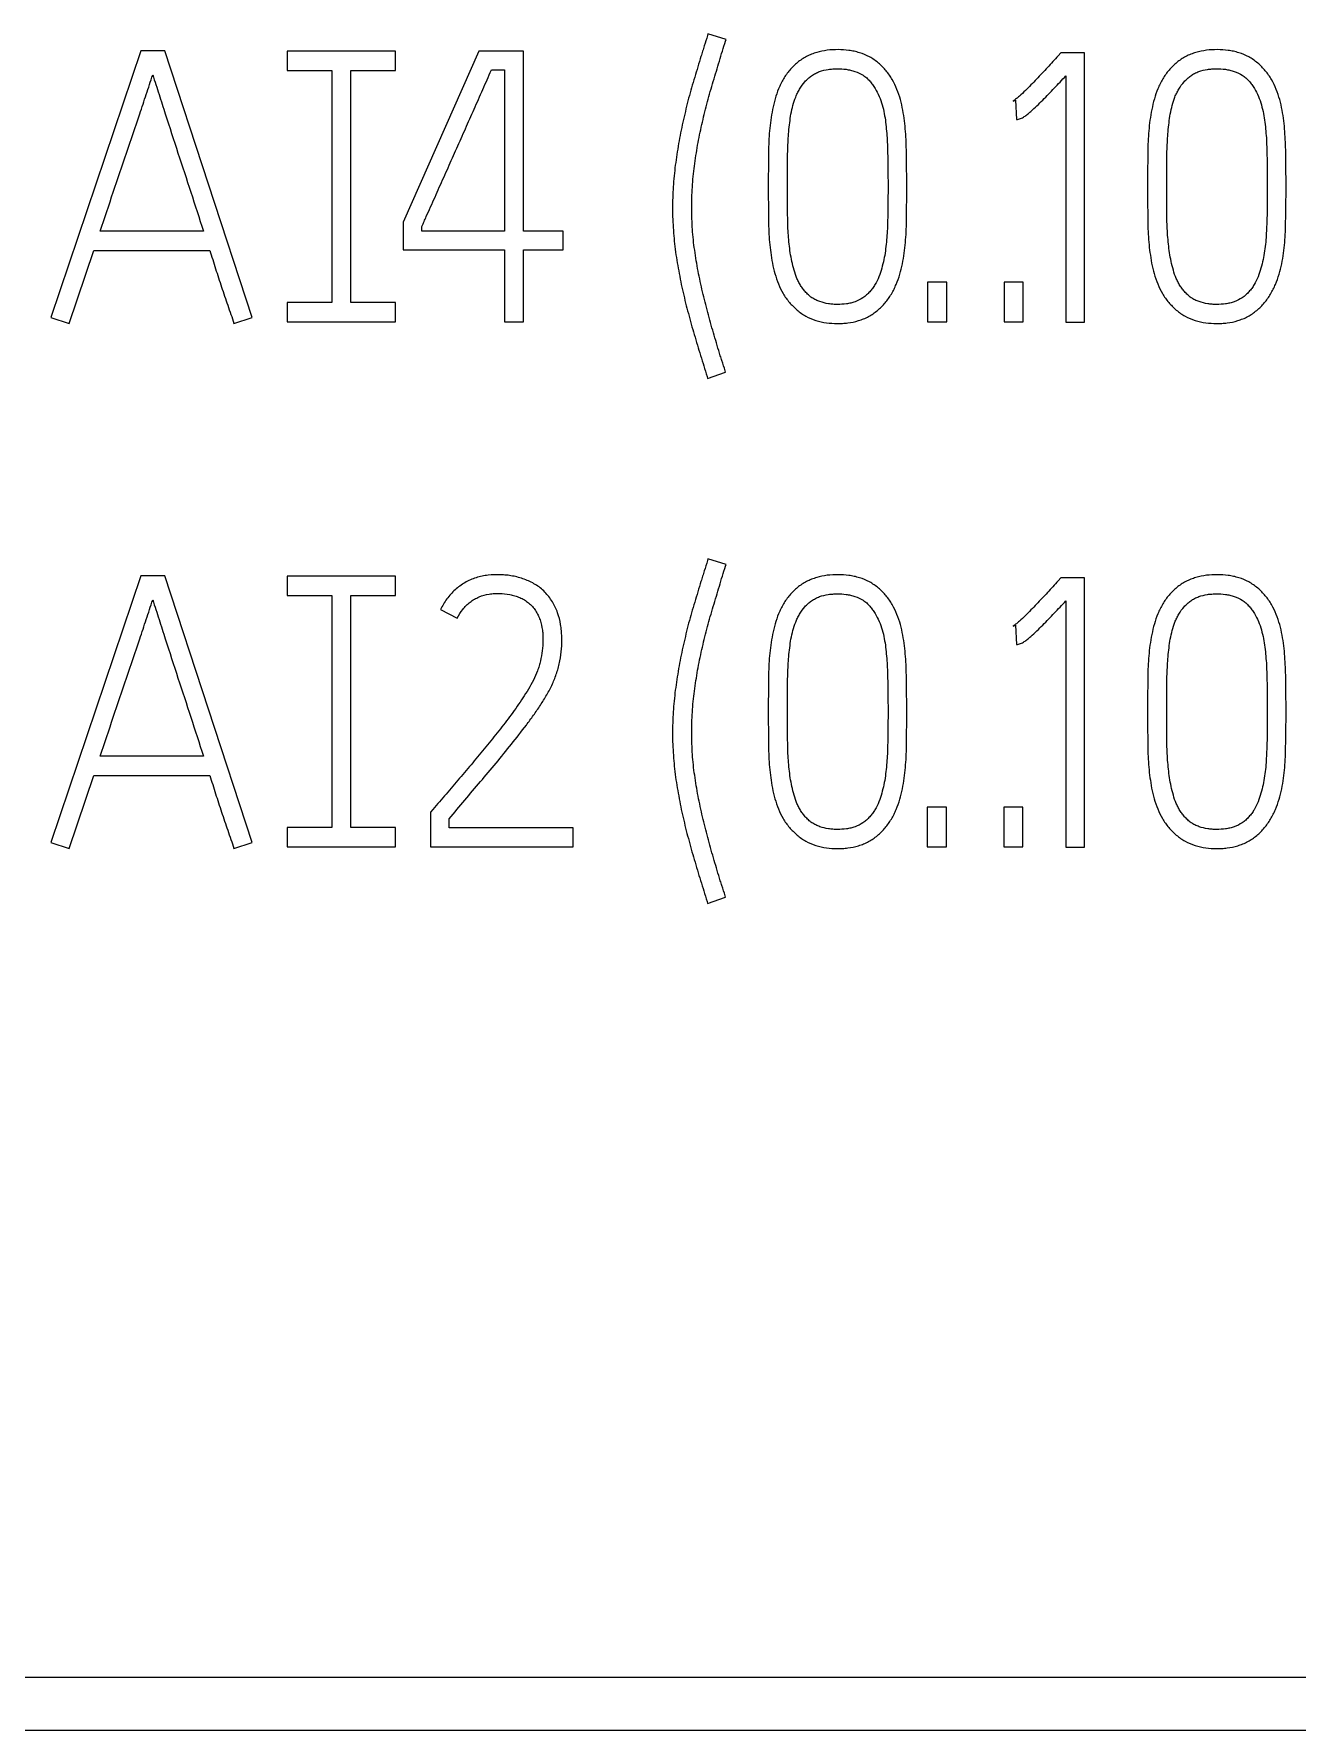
# Model space of a CAD drawing. Extents: x 0 to 420, y 0 to 297.
# Drawn here: x 103.61 to 111.54, y 212.89 to 223.55 of the extents above; entities that cross this region are included whole.
import ezdxf

# ---------------------------------------------------------------- set-up
doc = ezdxf.new("R2010")
doc.units = 0
doc.header["$LTSCALE"] = 23.1
doc.layers.add('10000_FRONT', color=7, linetype='CONTINUOUS')
doc.layers.add('10500_FRONT_LABELING', color=7, linetype='CONTINUOUS')

msp = doc.modelspace()

# ---------------------------------------------------------------- linework, layer by layer
at = {"layer": '10000_FRONT', "color": 7, "linetype": 'CONTINUOUS'}
for p, q in [((91.15, 213.221), (162.65, 213.221)), ((91.15, 212.888), (162.65, 212.888))]:
    msp.add_line(p, q, dxfattribs=at)
at = {"layer": '10500_FRONT_LABELING', "color": 7, "linetype": 'CONTINUOUS'}
for p, q in [((107.842, 223.549), (107.84, 223.539)), ((107.958, 223.513), (107.842, 223.549)), ((107.953, 223.504), (107.958, 223.513)), ((104.279, 223.443), (103.715, 221.766)), ((104.43, 223.443), (104.279, 223.443)), ((104.979, 221.766), (104.43, 223.443)), ((105.2, 223.44), (105.2, 223.32)), ((105.88, 223.44), (105.2, 223.44)), ((105.88, 223.32), (105.88, 223.44)), ((106.404, 223.44), (105.927, 222.365)), ((106.684, 223.44), (106.404, 223.44)), ((106.684, 222.309), (106.684, 223.44)), ((110.06, 223.431), (110.043, 223.412)), ((110.208, 223.431), (110.06, 223.431)), ((110.208, 221.738), (110.208, 223.431)), ((105.2, 223.32), (105.48, 223.32)), ((105.48, 223.32), (105.48, 221.86)), ((105.6, 221.86), (105.6, 223.32)), ((105.6, 223.32), (105.88, 223.32)), ((106.482, 223.323), (106.564, 223.323)), ((106.564, 223.323), (106.564, 222.309)), ((110.091, 223.285), (110.091, 221.738)), ((109.76, 223.127), (109.775, 223.132)), ((109.775, 223.132), (109.782, 223.011)), ((108.222, 222.601), (108.222, 222.575)), ((108.342, 222.575), (108.342, 222.601)), ((108.974, 222.601), (108.974, 222.575)), ((109.092, 222.575), (109.092, 222.601)), ((110.605, 222.601), (110.605, 222.575)), ((110.725, 222.575), (110.725, 222.601)), ((111.357, 222.601), (111.357, 222.575)), ((111.475, 222.575), (111.475, 222.601)), ((104.673, 222.309), (104.024, 222.309)), ((105.927, 222.365), (105.927, 222.191)), ((106.045, 222.309), (106.045, 222.339)), ((106.564, 222.309), (106.045, 222.309)), ((106.934, 222.309), (106.684, 222.309)), ((106.934, 222.191), (106.934, 222.309)), ((103.829, 221.729), (103.984, 222.188)), ((103.984, 222.188), (104.713, 222.188)), ((105.927, 222.191), (106.564, 222.191)), ((106.564, 222.191), (106.564, 221.74)), ((106.684, 221.74), (106.684, 222.191)), ((106.684, 222.191), (106.934, 222.191)), ((109.222, 221.988), (109.222, 221.74)), ((109.343, 221.988), (109.222, 221.988)), ((109.343, 221.74), (109.343, 221.988)), ((109.703, 221.988), (109.703, 221.74)), ((109.824, 221.988), (109.703, 221.988)), ((109.824, 221.74), (109.824, 221.988)), ((105.2, 221.86), (105.2, 221.74)), ((105.48, 221.86), (105.2, 221.86)), ((105.88, 221.86), (105.6, 221.86)), ((105.88, 221.74), (105.88, 221.86)), ((103.715, 221.766), (103.829, 221.729)), ((104.864, 221.729), (104.979, 221.766)), ((105.2, 221.74), (105.88, 221.74)), ((106.564, 221.74), (106.684, 221.74)), ((109.222, 221.74), (109.343, 221.74)), ((109.703, 221.74), (109.824, 221.74)), ((110.091, 221.738), (110.208, 221.738)), ((107.953, 221.422), (107.951, 221.432)), ((107.837, 221.396), (107.84, 221.384)), ((107.84, 221.384), (107.953, 221.422)), ((107.842, 220.249), (107.84, 220.239)), ((107.958, 220.213), (107.842, 220.249)), ((107.953, 220.204), (107.958, 220.213)), ((104.279, 220.143), (103.715, 218.466)), ((104.43, 220.143), (104.279, 220.143)), ((104.979, 218.466), (104.43, 220.143)), ((105.2, 220.14), (105.2, 220.02)), ((105.88, 220.14), (105.2, 220.14)), ((105.88, 220.02), (105.88, 220.14)), ((110.06, 220.131), (110.043, 220.112)), ((110.208, 220.131), (110.06, 220.131)), ((110.208, 218.438), (110.208, 220.131)), ((105.2, 220.02), (105.48, 220.02)), ((105.48, 220.02), (105.48, 218.56)), ((105.6, 218.56), (105.6, 220.02)), ((105.6, 220.02), (105.88, 220.02)), ((110.091, 219.985), (110.091, 218.438)), ((106.163, 219.931), (106.268, 219.876)), ((109.76, 219.827), (109.775, 219.832)), ((109.775, 219.832), (109.782, 219.711)), ((108.222, 219.301), (108.222, 219.275)), ((108.342, 219.275), (108.342, 219.301)), ((108.974, 219.301), (108.974, 219.275)), ((109.092, 219.275), (109.092, 219.301)), ((110.605, 219.301), (110.605, 219.275)), ((110.725, 219.275), (110.725, 219.301)), ((111.357, 219.301), (111.357, 219.275)), ((111.475, 219.275), (111.475, 219.301)), ((104.673, 219.009), (104.024, 219.009)), ((103.829, 218.429), (103.984, 218.888)), ((103.984, 218.888), (104.713, 218.888)), ((106.114, 218.674), (106.1, 218.657)), ((106.1, 218.657), (106.1, 218.44)), ((109.22, 218.688), (109.22, 218.44)), ((109.341, 218.688), (109.22, 218.688)), ((109.341, 218.44), (109.341, 218.688)), ((109.701, 218.688), (109.701, 218.44)), ((109.822, 218.688), (109.701, 218.688)), ((109.822, 218.44), (109.822, 218.688)), ((105.2, 218.56), (105.2, 218.44)), ((105.48, 218.56), (105.2, 218.56)), ((105.88, 218.56), (105.6, 218.56)), ((105.88, 218.44), (105.88, 218.56)), ((106.217, 218.558), (106.217, 218.615)), ((106.995, 218.558), (106.217, 218.558)), ((106.995, 218.44), (106.995, 218.558)), ((103.715, 218.466), (103.829, 218.429)), ((104.864, 218.429), (104.979, 218.466)), ((105.2, 218.44), (105.88, 218.44)), ((106.1, 218.44), (106.995, 218.44)), ((109.22, 218.44), (109.341, 218.44)), ((109.701, 218.44), (109.822, 218.44)), ((110.091, 218.438), (110.208, 218.438)), ((107.953, 218.122), (107.951, 218.132)), ((107.837, 218.096), (107.84, 218.084)), ((107.84, 218.084), (107.953, 218.122))]:
    msp.add_line(p, q, dxfattribs=at)
for points, knots in [([(107.84, 223.539), (107.834, 223.517), (107.827, 223.495), (107.816, 223.463), (107.813, 223.452), (107.806, 223.43), (107.802, 223.419), (107.792, 223.386), (107.786, 223.364), (107.773, 223.32), (107.766, 223.299), (107.746, 223.233), (107.733, 223.189), (107.71, 223.1), (107.699, 223.056), (107.679, 222.966), (107.67, 222.922), (107.653, 222.831), (107.646, 222.786), (107.634, 222.696), (107.629, 222.65), (107.622, 222.56), (107.621, 222.514), (107.62, 222.423), (107.621, 222.378), (107.626, 222.309), (107.627, 222.286), (107.632, 222.241), (107.634, 222.218), (107.643, 222.149), (107.651, 222.104), (107.667, 222.014), (107.676, 221.969), (107.697, 221.88), (107.708, 221.835), (107.731, 221.747), (107.744, 221.703), (107.77, 221.615), (107.783, 221.571), (107.81, 221.484), (107.824, 221.44), (107.837, 221.396)], [0, 0, 0, 0, 0.03125, 0.03125, 0.046875, 0.046875, 0.0625, 0.0625, 0.09375, 0.09375, 0.125, 0.125, 0.1875, 0.1875, 0.25, 0.25, 0.3125, 0.3125, 0.375, 0.375, 0.4375, 0.4375, 0.5, 0.5, 0.5625, 0.5625, 0.59375, 0.59375, 0.625, 0.625, 0.6875, 0.6875, 0.75, 0.75, 0.8125, 0.8125, 0.875, 0.875, 0.9375, 0.9375, 1, 1, 1, 1]), ([(107.951, 221.432), (107.945, 221.453), (107.938, 221.474), (107.927, 221.506), (107.924, 221.516), (107.917, 221.537), (107.914, 221.548), (107.904, 221.58), (107.898, 221.601), (107.885, 221.644), (107.879, 221.665), (107.86, 221.729), (107.849, 221.772), (107.826, 221.858), (107.815, 221.901), (107.795, 221.987), (107.786, 222.031), (107.77, 222.118), (107.763, 222.162), (107.751, 222.249), (107.747, 222.293), (107.742, 222.381), (107.74, 222.425), (107.741, 222.514), (107.743, 222.558), (107.749, 222.647), (107.754, 222.691), (107.766, 222.779), (107.773, 222.822), (107.789, 222.909), (107.798, 222.952), (107.818, 223.038), (107.829, 223.081), (107.851, 223.166), (107.864, 223.208), (107.889, 223.293), (107.902, 223.335), (107.927, 223.42), (107.94, 223.462), (107.953, 223.504)], [0, 0, 0, 0, 0.03125, 0.03125, 0.046875, 0.046875, 0.0625, 0.0625, 0.09375, 0.09375, 0.125, 0.125, 0.1875, 0.1875, 0.25, 0.25, 0.3125, 0.3125, 0.375, 0.375, 0.4375, 0.4375, 0.5, 0.5, 0.5625, 0.5625, 0.625, 0.625, 0.6875, 0.6875, 0.75, 0.75, 0.8125, 0.8125, 0.875, 0.875, 0.9375, 0.9375, 1, 1, 1, 1]), ([(109.092, 222.601), (109.092, 222.646), (109.091, 222.691), (109.09, 222.78), (109.09, 222.825), (109.086, 222.914), (109.083, 222.959), (109.075, 223.025), (109.071, 223.048), (109.063, 223.092), (109.058, 223.114), (109.046, 223.158), (109.039, 223.179), (109.022, 223.221), (109.013, 223.242), (108.995, 223.272), (108.989, 223.281), (108.976, 223.3), (108.969, 223.309), (108.948, 223.335), (108.932, 223.351), (108.906, 223.373), (108.896, 223.38), (108.877, 223.393), (108.868, 223.399), (108.838, 223.415), (108.817, 223.424), (108.784, 223.434), (108.773, 223.437), (108.751, 223.442), (108.74, 223.444), (108.706, 223.448), (108.683, 223.45), (108.638, 223.45), (108.615, 223.449), (108.57, 223.443), (108.548, 223.439), (108.515, 223.429), (108.504, 223.425), (108.483, 223.417), (108.473, 223.412), (108.442, 223.396), (108.423, 223.384), (108.397, 223.362), (108.388, 223.355), (108.372, 223.338), (108.364, 223.33), (108.342, 223.304), (108.329, 223.286), (108.311, 223.256), (108.306, 223.246), (108.296, 223.225), (108.291, 223.215), (108.278, 223.184), (108.271, 223.162), (108.259, 223.119), (108.253, 223.097), (108.244, 223.052), (108.24, 223.03), (108.231, 222.962), (108.227, 222.917), (108.224, 222.85), (108.224, 222.827), (108.223, 222.782), (108.223, 222.759), (108.222, 222.691), (108.222, 222.646), (108.222, 222.601)], [0, 0, 0, 0, 0.0625, 0.0625, 0.125, 0.125, 0.1875, 0.1875, 0.21875, 0.21875, 0.25, 0.25, 0.28125, 0.28125, 0.3125, 0.3125, 0.328125, 0.328125, 0.34375, 0.34375, 0.375, 0.375, 0.390625, 0.390625, 0.40625, 0.40625, 0.4375, 0.4375, 0.453125, 0.453125, 0.46875, 0.46875, 0.5, 0.5, 0.53125, 0.53125, 0.5625, 0.5625, 0.578125, 0.578125, 0.59375, 0.59375, 0.625, 0.625, 0.640625, 0.640625, 0.65625, 0.65625, 0.6875, 0.6875, 0.703125, 0.703125, 0.71875, 0.71875, 0.75, 0.75, 0.78125, 0.78125, 0.8125, 0.8125, 0.875, 0.875, 0.90625, 0.90625, 0.9375, 0.9375, 1, 1, 1, 1]), ([(110.043, 223.412), (110.032, 223.399), (110.021, 223.387), (109.998, 223.362), (109.987, 223.35), (109.953, 223.313), (109.93, 223.289), (109.884, 223.24), (109.861, 223.216), (109.825, 223.181), (109.812, 223.169), (109.793, 223.153), (109.787, 223.147), (109.774, 223.137), (109.768, 223.131), (109.76, 223.127)], [0, 0, 0, 0, 0.125, 0.125, 0.25, 0.25, 0.5, 0.5, 0.75, 0.75, 0.875, 0.875, 0.9375, 0.9375, 1, 1, 1, 1]), ([(111.475, 222.601), (111.475, 222.646), (111.474, 222.691), (111.473, 222.78), (111.473, 222.825), (111.469, 222.914), (111.466, 222.959), (111.458, 223.025), (111.454, 223.048), (111.446, 223.092), (111.441, 223.114), (111.429, 223.158), (111.422, 223.179), (111.405, 223.221), (111.395, 223.242), (111.378, 223.272), (111.372, 223.281), (111.359, 223.3), (111.352, 223.309), (111.33, 223.335), (111.315, 223.351), (111.288, 223.373), (111.279, 223.38), (111.26, 223.393), (111.251, 223.399), (111.221, 223.415), (111.2, 223.424), (111.167, 223.434), (111.156, 223.437), (111.134, 223.442), (111.122, 223.444), (111.089, 223.448), (111.066, 223.45), (111.02, 223.45), (110.997, 223.449), (110.952, 223.443), (110.93, 223.439), (110.898, 223.429), (110.887, 223.425), (110.866, 223.417), (110.855, 223.412), (110.825, 223.396), (110.806, 223.384), (110.78, 223.362), (110.771, 223.355), (110.755, 223.338), (110.747, 223.33), (110.725, 223.304), (110.712, 223.286), (110.694, 223.256), (110.689, 223.246), (110.679, 223.225), (110.674, 223.215), (110.661, 223.184), (110.654, 223.162), (110.641, 223.119), (110.636, 223.097), (110.627, 223.052), (110.623, 223.03), (110.614, 222.962), (110.61, 222.917), (110.607, 222.85), (110.607, 222.827), (110.606, 222.782), (110.606, 222.759), (110.605, 222.691), (110.605, 222.646), (110.605, 222.601)], [0, 0, 0, 0, 0.0625, 0.0625, 0.125, 0.125, 0.1875, 0.1875, 0.21875, 0.21875, 0.25, 0.25, 0.28125, 0.28125, 0.3125, 0.3125, 0.328125, 0.328125, 0.34375, 0.34375, 0.375, 0.375, 0.390625, 0.390625, 0.40625, 0.40625, 0.4375, 0.4375, 0.453125, 0.453125, 0.46875, 0.46875, 0.5, 0.5, 0.53125, 0.53125, 0.5625, 0.5625, 0.578125, 0.578125, 0.59375, 0.59375, 0.625, 0.625, 0.640625, 0.640625, 0.65625, 0.65625, 0.6875, 0.6875, 0.703125, 0.703125, 0.71875, 0.71875, 0.75, 0.75, 0.78125, 0.78125, 0.8125, 0.8125, 0.875, 0.875, 0.90625, 0.90625, 0.9375, 0.9375, 1, 1, 1, 1]), ([(104.024, 222.309), (104.052, 222.391), (104.079, 222.473), (104.134, 222.636), (104.162, 222.718), (104.217, 222.882), (104.245, 222.964), (104.287, 223.087), (104.3, 223.128), (104.327, 223.21), (104.341, 223.251), (104.354, 223.292)], [0, 0, 0, 0, 0.25, 0.25, 0.5, 0.5, 0.75, 0.75, 0.875, 0.875, 1, 1, 1, 1]), ([(104.354, 223.292), (104.368, 223.251), (104.381, 223.21), (104.407, 223.128), (104.42, 223.087), (104.46, 222.964), (104.486, 222.882), (104.54, 222.718), (104.567, 222.636), (104.62, 222.473), (104.647, 222.391), (104.673, 222.309)], [0, 0, 0, 0, 0.125, 0.125, 0.25, 0.25, 0.5, 0.5, 0.75, 0.75, 1, 1, 1, 1]), ([(106.045, 222.339), (106.05, 222.349), (106.055, 222.36), (106.064, 222.38), (106.068, 222.39), (106.082, 222.421), (106.091, 222.441), (106.119, 222.503), (106.137, 222.544), (106.173, 222.626), (106.192, 222.667), (106.228, 222.749), (106.246, 222.789), (106.283, 222.871), (106.301, 222.912), (106.337, 222.994), (106.355, 223.035), (106.392, 223.117), (106.41, 223.158), (106.437, 223.22), (106.446, 223.24), (106.464, 223.281), (106.473, 223.302), (106.482, 223.323)], [0, 0, 0, 0, 0.03125, 0.03125, 0.0625, 0.0625, 0.125, 0.125, 0.25, 0.25, 0.375, 0.375, 0.5, 0.5, 0.625, 0.625, 0.75, 0.75, 0.875, 0.875, 0.9375, 0.9375, 1, 1, 1, 1]), ([(108.342, 222.601), (108.342, 222.638), (108.342, 222.675), (108.343, 222.75), (108.343, 222.787), (108.345, 222.842), (108.346, 222.861), (108.348, 222.898), (108.349, 222.916), (108.352, 222.953), (108.354, 222.972), (108.359, 223.009), (108.361, 223.027), (108.368, 223.064), (108.372, 223.082), (108.382, 223.117), (108.387, 223.135), (108.398, 223.161), (108.401, 223.169), (108.409, 223.186), (108.414, 223.194), (108.428, 223.219), (108.439, 223.234), (108.458, 223.255), (108.465, 223.262), (108.479, 223.274), (108.493, 223.286), (108.509, 223.296), (108.526, 223.305), (108.535, 223.309), (108.561, 223.318), (108.58, 223.323), (108.608, 223.327), (108.617, 223.328), (108.636, 223.329), (108.645, 223.33), (108.674, 223.33), (108.692, 223.329), (108.72, 223.325), (108.729, 223.323), (108.748, 223.319), (108.757, 223.316), (108.784, 223.307), (108.801, 223.299), (108.825, 223.284), (108.833, 223.278), (108.847, 223.266), (108.854, 223.259), (108.866, 223.245), (108.872, 223.238), (108.883, 223.222), (108.888, 223.214), (108.903, 223.19), (108.911, 223.174), (108.926, 223.139), (108.932, 223.121), (108.943, 223.085), (108.947, 223.067), (108.954, 223.03), (108.957, 223.012), (108.961, 222.975), (108.963, 222.956), (108.966, 222.919), (108.968, 222.9), (108.97, 222.863), (108.971, 222.844), (108.972, 222.788), (108.973, 222.751), (108.974, 222.676), (108.974, 222.638), (108.974, 222.601)], [0, 0, 0, 0, 0.0625, 0.0625, 0.125, 0.125, 0.15625, 0.15625, 0.1875, 0.1875, 0.21875, 0.21875, 0.25, 0.25, 0.28125, 0.28125, 0.3125, 0.3125, 0.328125, 0.328125, 0.34375, 0.34375, 0.375, 0.375, 0.390625, 0.390625, 0.40625, 0.421875, 0.421875, 0.4375, 0.4375, 0.46875, 0.46875, 0.484375, 0.484375, 0.5, 0.5, 0.53125, 0.53125, 0.546875, 0.546875, 0.5625, 0.5625, 0.59375, 0.59375, 0.609375, 0.609375, 0.625, 0.625, 0.640625, 0.640625, 0.65625, 0.65625, 0.6875, 0.6875, 0.71875, 0.71875, 0.75, 0.75, 0.78125, 0.78125, 0.8125, 0.8125, 0.84375, 0.84375, 0.875, 0.875, 0.9375, 0.9375, 1, 1, 1, 1]), ([(109.782, 223.011), (109.786, 223.011), (109.79, 223.012), (109.799, 223.014), (109.803, 223.015), (109.812, 223.018), (109.815, 223.02), (109.823, 223.024), (109.827, 223.027), (109.837, 223.034), (109.844, 223.039), (109.858, 223.05), (109.864, 223.056), (109.884, 223.073), (109.897, 223.085), (109.922, 223.109), (109.934, 223.121), (109.971, 223.158), (109.995, 223.183), (110.043, 223.234), (110.067, 223.259), (110.091, 223.285)], [0, 0, 0, 0, 0.03125, 0.03125, 0.0625, 0.0625, 0.09375, 0.09375, 0.125, 0.125, 0.1875, 0.1875, 0.25, 0.25, 0.375, 0.375, 0.5, 0.5, 0.75, 0.75, 1, 1, 1, 1]), ([(110.725, 222.601), (110.725, 222.638), (110.725, 222.675), (110.726, 222.75), (110.726, 222.787), (110.728, 222.842), (110.729, 222.861), (110.731, 222.898), (110.732, 222.916), (110.735, 222.953), (110.737, 222.972), (110.742, 223.009), (110.744, 223.027), (110.751, 223.064), (110.755, 223.082), (110.765, 223.117), (110.77, 223.135), (110.78, 223.161), (110.784, 223.169), (110.792, 223.186), (110.797, 223.194), (110.811, 223.219), (110.822, 223.234), (110.841, 223.255), (110.848, 223.262), (110.862, 223.274), (110.876, 223.286), (110.892, 223.296), (110.909, 223.305), (110.918, 223.309), (110.944, 223.318), (110.963, 223.323), (110.991, 223.327), (111, 223.328), (111.019, 223.329), (111.028, 223.33), (111.056, 223.33), (111.075, 223.329), (111.103, 223.325), (111.112, 223.323), (111.131, 223.319), (111.14, 223.316), (111.167, 223.307), (111.184, 223.299), (111.208, 223.284), (111.215, 223.278), (111.23, 223.266), (111.236, 223.259), (111.249, 223.245), (111.255, 223.238), (111.266, 223.222), (111.271, 223.214), (111.286, 223.19), (111.294, 223.174), (111.309, 223.139), (111.315, 223.121), (111.325, 223.085), (111.33, 223.067), (111.337, 223.03), (111.34, 223.012), (111.344, 222.975), (111.346, 222.956), (111.349, 222.919), (111.351, 222.9), (111.353, 222.863), (111.353, 222.844), (111.355, 222.788), (111.356, 222.751), (111.356, 222.676), (111.357, 222.638), (111.357, 222.601)], [0, 0, 0, 0, 0.0625, 0.0625, 0.125, 0.125, 0.15625, 0.15625, 0.1875, 0.1875, 0.21875, 0.21875, 0.25, 0.25, 0.28125, 0.28125, 0.3125, 0.3125, 0.328125, 0.328125, 0.34375, 0.34375, 0.375, 0.375, 0.390625, 0.390625, 0.40625, 0.421875, 0.421875, 0.4375, 0.4375, 0.46875, 0.46875, 0.484375, 0.484375, 0.5, 0.5, 0.53125, 0.53125, 0.546875, 0.546875, 0.5625, 0.5625, 0.59375, 0.59375, 0.609375, 0.609375, 0.625, 0.625, 0.640625, 0.640625, 0.65625, 0.65625, 0.6875, 0.6875, 0.71875, 0.71875, 0.75, 0.75, 0.78125, 0.78125, 0.8125, 0.8125, 0.84375, 0.84375, 0.875, 0.875, 0.9375, 0.9375, 1, 1, 1, 1]), ([(108.222, 222.575), (108.222, 222.53), (108.222, 222.486), (108.223, 222.419), (108.223, 222.396), (108.224, 222.352), (108.224, 222.33), (108.227, 222.263), (108.231, 222.218), (108.24, 222.152), (108.243, 222.13), (108.252, 222.086), (108.257, 222.064), (108.27, 222.02), (108.277, 221.999), (108.294, 221.957), (108.303, 221.936), (108.321, 221.907), (108.327, 221.897), (108.34, 221.879), (108.347, 221.87), (108.362, 221.853), (108.37, 221.845), (108.386, 221.829), (108.394, 221.821), (108.411, 221.806), (108.42, 221.799), (108.439, 221.786), (108.448, 221.78), (108.478, 221.763), (108.499, 221.755), (108.543, 221.741), (108.565, 221.736), (108.609, 221.73), (108.632, 221.729), (108.666, 221.729), (108.678, 221.729), (108.7, 221.73), (108.711, 221.731), (108.745, 221.735), (108.767, 221.74), (108.8, 221.75), (108.81, 221.754), (108.832, 221.762), (108.842, 221.767), (108.872, 221.783), (108.89, 221.796), (108.916, 221.818), (108.925, 221.826), (108.941, 221.842), (108.949, 221.85), (108.97, 221.876), (108.983, 221.894), (109.001, 221.924), (109.007, 221.934), (109.017, 221.954), (109.021, 221.964), (109.034, 221.995), (109.042, 222.017), (109.055, 222.06), (109.06, 222.082), (109.069, 222.126), (109.073, 222.148), (109.082, 222.215), (109.086, 222.26), (109.089, 222.328), (109.09, 222.35), (109.09, 222.395), (109.091, 222.418), (109.091, 222.485), (109.092, 222.53), (109.092, 222.575)], [0, 0, 0, 0, 0.0625, 0.0625, 0.09375, 0.09375, 0.125, 0.125, 0.1875, 0.1875, 0.21875, 0.21875, 0.25, 0.25, 0.28125, 0.28125, 0.3125, 0.3125, 0.328125, 0.328125, 0.34375, 0.34375, 0.359375, 0.359375, 0.375, 0.375, 0.390625, 0.390625, 0.40625, 0.40625, 0.4375, 0.4375, 0.46875, 0.46875, 0.5, 0.5, 0.515625, 0.515625, 0.53125, 0.53125, 0.5625, 0.5625, 0.578125, 0.578125, 0.59375, 0.59375, 0.625, 0.625, 0.640625, 0.640625, 0.65625, 0.65625, 0.6875, 0.6875, 0.703125, 0.703125, 0.71875, 0.71875, 0.75, 0.75, 0.78125, 0.78125, 0.8125, 0.8125, 0.875, 0.875, 0.90625, 0.90625, 0.9375, 0.9375, 1, 1, 1, 1]), ([(108.974, 222.575), (108.974, 222.538), (108.974, 222.501), (108.973, 222.426), (108.972, 222.389), (108.97, 222.333), (108.97, 222.315), (108.967, 222.278), (108.966, 222.259), (108.96, 222.203), (108.956, 222.166), (108.944, 222.112), (108.94, 222.094), (108.929, 222.058), (108.924, 222.04), (108.91, 222.006), (108.902, 221.989), (108.887, 221.965), (108.882, 221.957), (108.871, 221.942), (108.865, 221.935), (108.853, 221.921), (108.846, 221.914), (108.832, 221.902), (108.824, 221.896), (108.801, 221.88), (108.785, 221.872), (108.758, 221.862), (108.749, 221.86), (108.731, 221.855), (108.703, 221.85), (108.675, 221.849), (108.647, 221.849), (108.637, 221.849), (108.619, 221.85), (108.609, 221.851), (108.582, 221.856), (108.564, 221.86), (108.537, 221.869), (108.528, 221.873), (108.512, 221.881), (108.504, 221.886), (108.488, 221.896), (108.481, 221.902), (108.467, 221.915), (108.46, 221.922), (108.448, 221.936), (108.442, 221.943), (108.431, 221.958), (108.426, 221.966), (108.417, 221.982), (108.412, 221.99), (108.404, 222.007), (108.4, 222.016), (108.39, 222.042), (108.385, 222.06), (108.375, 222.096), (108.371, 222.114), (108.36, 222.169), (108.355, 222.205), (108.35, 222.261), (108.348, 222.279), (108.346, 222.316), (108.345, 222.335), (108.344, 222.39), (108.343, 222.427), (108.342, 222.501), (108.342, 222.538), (108.342, 222.575)], [0, 0, 0, 0, 0.0625, 0.0625, 0.125, 0.125, 0.15625, 0.15625, 0.1875, 0.1875, 0.25, 0.25, 0.28125, 0.28125, 0.3125, 0.3125, 0.34375, 0.34375, 0.359375, 0.359375, 0.375, 0.375, 0.390625, 0.390625, 0.40625, 0.40625, 0.4375, 0.4375, 0.453125, 0.453125, 0.46875, 0.5, 0.5, 0.515625, 0.515625, 0.53125, 0.53125, 0.5625, 0.5625, 0.578125, 0.578125, 0.59375, 0.59375, 0.609375, 0.609375, 0.625, 0.625, 0.640625, 0.640625, 0.65625, 0.65625, 0.671875, 0.671875, 0.6875, 0.6875, 0.71875, 0.71875, 0.75, 0.75, 0.8125, 0.8125, 0.84375, 0.84375, 0.875, 0.875, 0.9375, 0.9375, 1, 1, 1, 1]), ([(110.605, 222.575), (110.605, 222.53), (110.605, 222.486), (110.606, 222.419), (110.606, 222.396), (110.607, 222.352), (110.607, 222.33), (110.61, 222.263), (110.614, 222.218), (110.623, 222.152), (110.626, 222.13), (110.635, 222.086), (110.64, 222.064), (110.653, 222.02), (110.66, 221.999), (110.677, 221.957), (110.686, 221.936), (110.704, 221.907), (110.71, 221.897), (110.723, 221.879), (110.73, 221.87), (110.745, 221.853), (110.752, 221.845), (110.768, 221.829), (110.777, 221.821), (110.794, 221.806), (110.803, 221.799), (110.822, 221.786), (110.831, 221.78), (110.861, 221.763), (110.882, 221.755), (110.925, 221.741), (110.948, 221.736), (110.992, 221.73), (111.015, 221.729), (111.049, 221.729), (111.06, 221.729), (111.083, 221.73), (111.094, 221.731), (111.128, 221.735), (111.15, 221.74), (111.182, 221.75), (111.193, 221.754), (111.214, 221.762), (111.225, 221.767), (111.255, 221.783), (111.273, 221.796), (111.299, 221.818), (111.308, 221.826), (111.324, 221.842), (111.331, 221.85), (111.353, 221.876), (111.366, 221.894), (111.384, 221.924), (111.389, 221.934), (111.4, 221.954), (111.404, 221.964), (111.417, 221.995), (111.425, 222.017), (111.438, 222.06), (111.443, 222.082), (111.452, 222.126), (111.456, 222.148), (111.465, 222.215), (111.469, 222.26), (111.472, 222.328), (111.472, 222.35), (111.473, 222.395), (111.474, 222.418), (111.474, 222.485), (111.475, 222.53), (111.475, 222.575)], [0, 0, 0, 0, 0.0625, 0.0625, 0.09375, 0.09375, 0.125, 0.125, 0.1875, 0.1875, 0.21875, 0.21875, 0.25, 0.25, 0.28125, 0.28125, 0.3125, 0.3125, 0.328125, 0.328125, 0.34375, 0.34375, 0.359375, 0.359375, 0.375, 0.375, 0.390625, 0.390625, 0.40625, 0.40625, 0.4375, 0.4375, 0.46875, 0.46875, 0.5, 0.5, 0.515625, 0.515625, 0.53125, 0.53125, 0.5625, 0.5625, 0.578125, 0.578125, 0.59375, 0.59375, 0.625, 0.625, 0.640625, 0.640625, 0.65625, 0.65625, 0.6875, 0.6875, 0.703125, 0.703125, 0.71875, 0.71875, 0.75, 0.75, 0.78125, 0.78125, 0.8125, 0.8125, 0.875, 0.875, 0.90625, 0.90625, 0.9375, 0.9375, 1, 1, 1, 1]), ([(111.357, 222.575), (111.357, 222.538), (111.356, 222.501), (111.356, 222.426), (111.355, 222.389), (111.353, 222.333), (111.352, 222.315), (111.35, 222.278), (111.349, 222.259), (111.343, 222.203), (111.338, 222.166), (111.327, 222.112), (111.323, 222.094), (111.312, 222.058), (111.306, 222.04), (111.292, 222.006), (111.284, 221.989), (111.27, 221.965), (111.265, 221.957), (111.254, 221.942), (111.248, 221.935), (111.235, 221.921), (111.229, 221.914), (111.215, 221.902), (111.207, 221.896), (111.184, 221.88), (111.167, 221.872), (111.141, 221.862), (111.132, 221.86), (111.113, 221.855), (111.086, 221.85), (111.058, 221.849), (111.03, 221.849), (111.02, 221.849), (111.002, 221.85), (110.992, 221.851), (110.965, 221.856), (110.947, 221.86), (110.92, 221.869), (110.911, 221.873), (110.894, 221.881), (110.886, 221.886), (110.871, 221.896), (110.864, 221.902), (110.85, 221.915), (110.843, 221.922), (110.831, 221.936), (110.825, 221.943), (110.814, 221.958), (110.809, 221.966), (110.799, 221.982), (110.795, 221.99), (110.787, 222.007), (110.783, 222.016), (110.773, 222.042), (110.768, 222.06), (110.758, 222.096), (110.754, 222.114), (110.743, 222.169), (110.738, 222.205), (110.733, 222.261), (110.731, 222.279), (110.729, 222.316), (110.728, 222.335), (110.726, 222.39), (110.726, 222.427), (110.725, 222.501), (110.725, 222.538), (110.725, 222.575)], [0, 0, 0, 0, 0.0625, 0.0625, 0.125, 0.125, 0.15625, 0.15625, 0.1875, 0.1875, 0.25, 0.25, 0.28125, 0.28125, 0.3125, 0.3125, 0.34375, 0.34375, 0.359375, 0.359375, 0.375, 0.375, 0.390625, 0.390625, 0.40625, 0.40625, 0.4375, 0.4375, 0.453125, 0.453125, 0.46875, 0.5, 0.5, 0.515625, 0.515625, 0.53125, 0.53125, 0.5625, 0.5625, 0.578125, 0.578125, 0.59375, 0.59375, 0.609375, 0.609375, 0.625, 0.625, 0.640625, 0.640625, 0.65625, 0.65625, 0.671875, 0.671875, 0.6875, 0.6875, 0.71875, 0.71875, 0.75, 0.75, 0.8125, 0.8125, 0.84375, 0.84375, 0.875, 0.875, 0.9375, 0.9375, 1, 1, 1, 1]), ([(104.713, 222.188), (104.725, 222.15), (104.737, 222.111), (104.761, 222.035), (104.774, 221.996), (104.799, 221.92), (104.812, 221.882), (104.832, 221.824), (104.839, 221.805), (104.852, 221.767), (104.858, 221.748), (104.864, 221.729)], [0, 0, 0, 0, 0.25, 0.25, 0.5, 0.5, 0.75, 0.75, 0.875, 0.875, 1, 1, 1, 1]), ([(106.217, 218.615), (106.25, 218.654), (106.282, 218.693), (106.348, 218.771), (106.38, 218.81), (106.446, 218.888), (106.479, 218.927), (106.544, 219.005), (106.576, 219.045), (106.64, 219.124), (106.671, 219.164), (106.717, 219.225), (106.732, 219.246), (106.761, 219.287), (106.776, 219.308), (106.804, 219.351), (106.817, 219.373), (106.843, 219.417), (106.855, 219.44), (106.876, 219.486), (106.885, 219.509), (106.897, 219.546), (106.901, 219.558), (106.907, 219.583), (106.91, 219.595), (106.917, 219.633), (106.921, 219.658), (106.925, 219.709), (106.926, 219.734), (106.924, 219.772), (106.923, 219.785), (106.921, 219.811), (106.919, 219.824), (106.913, 219.862), (106.907, 219.886), (106.894, 219.923), (106.889, 219.935), (106.878, 219.958), (106.872, 219.969), (106.858, 219.991), (106.851, 220.002), (106.835, 220.022), (106.827, 220.031), (106.809, 220.05), (106.799, 220.059), (106.78, 220.075), (106.769, 220.082), (106.747, 220.095), (106.736, 220.101), (106.713, 220.112), (106.701, 220.117), (106.665, 220.13), (106.64, 220.137), (106.602, 220.144), (106.59, 220.146), (106.564, 220.148), (106.551, 220.149), (106.513, 220.15), (106.487, 220.149), (106.449, 220.145), (106.436, 220.143), (106.411, 220.138), (106.398, 220.135), (106.361, 220.123), (106.338, 220.113), (106.305, 220.093), (106.294, 220.086), (106.273, 220.071), (106.253, 220.055), (106.235, 220.037), (106.218, 220.018), (106.21, 220.008), (106.187, 219.976), (106.174, 219.954), (106.163, 219.931)], [0, 0, 0, 0, 0.0625, 0.0625, 0.125, 0.125, 0.1875, 0.1875, 0.25, 0.25, 0.3125, 0.3125, 0.34375, 0.34375, 0.375, 0.375, 0.40625, 0.40625, 0.4375, 0.4375, 0.46875, 0.46875, 0.484375, 0.484375, 0.5, 0.5, 0.53125, 0.53125, 0.5625, 0.5625, 0.578125, 0.578125, 0.59375, 0.59375, 0.625, 0.625, 0.640625, 0.640625, 0.65625, 0.65625, 0.671875, 0.671875, 0.6875, 0.6875, 0.703125, 0.703125, 0.71875, 0.71875, 0.734375, 0.734375, 0.75, 0.75, 0.78125, 0.78125, 0.796875, 0.796875, 0.8125, 0.8125, 0.84375, 0.84375, 0.859375, 0.859375, 0.875, 0.875, 0.90625, 0.90625, 0.921875, 0.921875, 0.9375, 0.953125, 0.953125, 0.96875, 0.96875, 1, 1, 1, 1]), ([(107.84, 220.239), (107.834, 220.217), (107.827, 220.195), (107.816, 220.163), (107.813, 220.152), (107.806, 220.13), (107.802, 220.119), (107.792, 220.086), (107.786, 220.064), (107.773, 220.02), (107.766, 219.999), (107.746, 219.933), (107.733, 219.889), (107.71, 219.8), (107.699, 219.756), (107.679, 219.666), (107.67, 219.622), (107.653, 219.531), (107.646, 219.486), (107.634, 219.396), (107.629, 219.35), (107.622, 219.26), (107.621, 219.214), (107.62, 219.123), (107.621, 219.078), (107.626, 219.009), (107.627, 218.986), (107.632, 218.941), (107.634, 218.918), (107.643, 218.849), (107.651, 218.804), (107.667, 218.714), (107.676, 218.669), (107.697, 218.58), (107.708, 218.535), (107.731, 218.447), (107.744, 218.403), (107.77, 218.315), (107.783, 218.271), (107.81, 218.184), (107.824, 218.14), (107.837, 218.096)], [0, 0, 0, 0, 0.03125, 0.03125, 0.046875, 0.046875, 0.0625, 0.0625, 0.09375, 0.09375, 0.125, 0.125, 0.1875, 0.1875, 0.25, 0.25, 0.3125, 0.3125, 0.375, 0.375, 0.4375, 0.4375, 0.5, 0.5, 0.5625, 0.5625, 0.59375, 0.59375, 0.625, 0.625, 0.6875, 0.6875, 0.75, 0.75, 0.8125, 0.8125, 0.875, 0.875, 0.9375, 0.9375, 1, 1, 1, 1]), ([(107.951, 218.132), (107.945, 218.153), (107.938, 218.174), (107.927, 218.206), (107.924, 218.216), (107.917, 218.237), (107.914, 218.248), (107.904, 218.28), (107.898, 218.301), (107.885, 218.344), (107.879, 218.365), (107.86, 218.429), (107.849, 218.472), (107.826, 218.558), (107.815, 218.601), (107.795, 218.687), (107.786, 218.731), (107.77, 218.818), (107.763, 218.862), (107.751, 218.949), (107.747, 218.993), (107.742, 219.081), (107.74, 219.125), (107.741, 219.214), (107.743, 219.258), (107.749, 219.347), (107.754, 219.391), (107.766, 219.479), (107.773, 219.522), (107.789, 219.609), (107.798, 219.652), (107.818, 219.738), (107.829, 219.781), (107.851, 219.866), (107.864, 219.908), (107.889, 219.993), (107.902, 220.035), (107.927, 220.12), (107.94, 220.162), (107.953, 220.204)], [0, 0, 0, 0, 0.03125, 0.03125, 0.046875, 0.046875, 0.0625, 0.0625, 0.09375, 0.09375, 0.125, 0.125, 0.1875, 0.1875, 0.25, 0.25, 0.3125, 0.3125, 0.375, 0.375, 0.4375, 0.4375, 0.5, 0.5, 0.5625, 0.5625, 0.625, 0.625, 0.6875, 0.6875, 0.75, 0.75, 0.8125, 0.8125, 0.875, 0.875, 0.9375, 0.9375, 1, 1, 1, 1]), ([(109.092, 219.301), (109.092, 219.346), (109.091, 219.391), (109.09, 219.48), (109.09, 219.525), (109.086, 219.614), (109.083, 219.659), (109.075, 219.725), (109.071, 219.748), (109.063, 219.792), (109.058, 219.814), (109.046, 219.858), (109.039, 219.879), (109.022, 219.921), (109.013, 219.942), (108.995, 219.972), (108.989, 219.981), (108.976, 220), (108.969, 220.009), (108.948, 220.035), (108.932, 220.051), (108.906, 220.073), (108.896, 220.08), (108.877, 220.093), (108.868, 220.099), (108.838, 220.115), (108.817, 220.124), (108.784, 220.134), (108.773, 220.137), (108.751, 220.142), (108.74, 220.144), (108.706, 220.148), (108.683, 220.15), (108.638, 220.15), (108.615, 220.149), (108.57, 220.143), (108.548, 220.139), (108.515, 220.129), (108.504, 220.125), (108.483, 220.117), (108.473, 220.112), (108.442, 220.096), (108.423, 220.084), (108.397, 220.062), (108.388, 220.055), (108.372, 220.038), (108.364, 220.03), (108.342, 220.004), (108.329, 219.986), (108.311, 219.956), (108.306, 219.946), (108.296, 219.925), (108.291, 219.915), (108.278, 219.884), (108.271, 219.862), (108.259, 219.819), (108.253, 219.797), (108.244, 219.752), (108.24, 219.73), (108.231, 219.662), (108.227, 219.617), (108.224, 219.55), (108.224, 219.527), (108.223, 219.482), (108.223, 219.459), (108.222, 219.391), (108.222, 219.346), (108.222, 219.301)], [0, 0, 0, 0, 0.0625, 0.0625, 0.125, 0.125, 0.1875, 0.1875, 0.21875, 0.21875, 0.25, 0.25, 0.28125, 0.28125, 0.3125, 0.3125, 0.328125, 0.328125, 0.34375, 0.34375, 0.375, 0.375, 0.390625, 0.390625, 0.40625, 0.40625, 0.4375, 0.4375, 0.453125, 0.453125, 0.46875, 0.46875, 0.5, 0.5, 0.53125, 0.53125, 0.5625, 0.5625, 0.578125, 0.578125, 0.59375, 0.59375, 0.625, 0.625, 0.640625, 0.640625, 0.65625, 0.65625, 0.6875, 0.6875, 0.703125, 0.703125, 0.71875, 0.71875, 0.75, 0.75, 0.78125, 0.78125, 0.8125, 0.8125, 0.875, 0.875, 0.90625, 0.90625, 0.9375, 0.9375, 1, 1, 1, 1]), ([(111.475, 219.301), (111.475, 219.346), (111.474, 219.391), (111.473, 219.48), (111.473, 219.525), (111.469, 219.614), (111.466, 219.659), (111.458, 219.725), (111.454, 219.748), (111.446, 219.792), (111.441, 219.814), (111.429, 219.858), (111.422, 219.879), (111.405, 219.921), (111.395, 219.942), (111.378, 219.972), (111.372, 219.981), (111.359, 220), (111.352, 220.009), (111.33, 220.035), (111.315, 220.051), (111.288, 220.073), (111.279, 220.08), (111.26, 220.093), (111.251, 220.099), (111.221, 220.115), (111.2, 220.124), (111.167, 220.134), (111.156, 220.137), (111.134, 220.142), (111.122, 220.144), (111.089, 220.148), (111.066, 220.15), (111.02, 220.15), (110.997, 220.149), (110.952, 220.143), (110.93, 220.139), (110.898, 220.129), (110.887, 220.125), (110.866, 220.117), (110.855, 220.112), (110.825, 220.096), (110.806, 220.084), (110.78, 220.062), (110.771, 220.055), (110.755, 220.038), (110.747, 220.03), (110.725, 220.004), (110.712, 219.986), (110.694, 219.956), (110.689, 219.946), (110.679, 219.925), (110.674, 219.915), (110.661, 219.884), (110.654, 219.862), (110.641, 219.819), (110.636, 219.797), (110.627, 219.752), (110.623, 219.73), (110.614, 219.662), (110.61, 219.617), (110.607, 219.55), (110.607, 219.527), (110.606, 219.482), (110.606, 219.459), (110.605, 219.391), (110.605, 219.346), (110.605, 219.301)], [0, 0, 0, 0, 0.0625, 0.0625, 0.125, 0.125, 0.1875, 0.1875, 0.21875, 0.21875, 0.25, 0.25, 0.28125, 0.28125, 0.3125, 0.3125, 0.328125, 0.328125, 0.34375, 0.34375, 0.375, 0.375, 0.390625, 0.390625, 0.40625, 0.40625, 0.4375, 0.4375, 0.453125, 0.453125, 0.46875, 0.46875, 0.5, 0.5, 0.53125, 0.53125, 0.5625, 0.5625, 0.578125, 0.578125, 0.59375, 0.59375, 0.625, 0.625, 0.640625, 0.640625, 0.65625, 0.65625, 0.6875, 0.6875, 0.703125, 0.703125, 0.71875, 0.71875, 0.75, 0.75, 0.78125, 0.78125, 0.8125, 0.8125, 0.875, 0.875, 0.90625, 0.90625, 0.9375, 0.9375, 1, 1, 1, 1]), ([(110.043, 220.112), (110.032, 220.099), (110.021, 220.087), (109.998, 220.062), (109.987, 220.05), (109.953, 220.013), (109.93, 219.989), (109.884, 219.94), (109.861, 219.916), (109.825, 219.881), (109.812, 219.869), (109.793, 219.853), (109.787, 219.847), (109.774, 219.837), (109.768, 219.831), (109.76, 219.827)], [0, 0, 0, 0, 0.125, 0.125, 0.25, 0.25, 0.5, 0.5, 0.75, 0.75, 0.875, 0.875, 0.9375, 0.9375, 1, 1, 1, 1]), ([(104.024, 219.009), (104.052, 219.091), (104.079, 219.173), (104.134, 219.336), (104.162, 219.418), (104.217, 219.582), (104.245, 219.664), (104.287, 219.787), (104.3, 219.828), (104.327, 219.91), (104.341, 219.951), (104.354, 219.992)], [0, 0, 0, 0, 0.25, 0.25, 0.5, 0.5, 0.75, 0.75, 0.875, 0.875, 1, 1, 1, 1]), ([(104.354, 219.992), (104.368, 219.951), (104.381, 219.91), (104.407, 219.828), (104.42, 219.787), (104.46, 219.664), (104.486, 219.582), (104.54, 219.418), (104.567, 219.336), (104.62, 219.173), (104.647, 219.091), (104.673, 219.009)], [0, 0, 0, 0, 0.125, 0.125, 0.25, 0.25, 0.5, 0.5, 0.75, 0.75, 1, 1, 1, 1]), ([(106.268, 219.876), (106.277, 219.896), (106.289, 219.915), (106.309, 219.94), (106.316, 219.948), (106.332, 219.964), (106.348, 219.978), (106.366, 219.99), (106.385, 220.001), (106.395, 220.006), (106.425, 220.019), (106.446, 220.025), (106.479, 220.03), (106.49, 220.031), (106.511, 220.032), (106.522, 220.032), (106.555, 220.031), (106.576, 220.029), (106.608, 220.023), (106.619, 220.021), (106.64, 220.014), (106.65, 220.011), (106.67, 220.002), (106.68, 219.997), (106.699, 219.986), (106.708, 219.979), (106.724, 219.966), (106.732, 219.958), (106.747, 219.942), (106.753, 219.933), (106.765, 219.915), (106.771, 219.905), (106.78, 219.886), (106.784, 219.876), (106.795, 219.844), (106.799, 219.823), (106.804, 219.791), (106.805, 219.78), (106.806, 219.759), (106.806, 219.748), (106.806, 219.715), (106.805, 219.693), (106.799, 219.651), (106.795, 219.629), (106.788, 219.598), (106.785, 219.587), (106.779, 219.567), (106.776, 219.556), (106.764, 219.526), (106.756, 219.506), (106.736, 219.468), (106.726, 219.449), (106.703, 219.412), (106.692, 219.394), (106.656, 219.34), (106.632, 219.305), (106.581, 219.235), (106.555, 219.201), (106.502, 219.134), (106.475, 219.101), (106.42, 219.034), (106.392, 219.001), (106.337, 218.935), (106.31, 218.903), (106.254, 218.837), (106.226, 218.804), (106.184, 218.755), (106.17, 218.739), (106.142, 218.707), (106.128, 218.69), (106.114, 218.674)], [0, 0, 0, 0, 0.03125, 0.03125, 0.046875, 0.046875, 0.0625, 0.078125, 0.078125, 0.09375, 0.09375, 0.125, 0.125, 0.140625, 0.140625, 0.15625, 0.15625, 0.1875, 0.1875, 0.203125, 0.203125, 0.21875, 0.21875, 0.234375, 0.234375, 0.25, 0.25, 0.265625, 0.265625, 0.28125, 0.28125, 0.296875, 0.296875, 0.3125, 0.3125, 0.34375, 0.34375, 0.359375, 0.359375, 0.375, 0.375, 0.40625, 0.40625, 0.4375, 0.4375, 0.453125, 0.453125, 0.46875, 0.46875, 0.5, 0.5, 0.53125, 0.53125, 0.5625, 0.5625, 0.625, 0.625, 0.6875, 0.6875, 0.75, 0.75, 0.8125, 0.8125, 0.875, 0.875, 0.9375, 0.9375, 0.96875, 0.96875, 1, 1, 1, 1]), ([(108.342, 219.301), (108.342, 219.338), (108.342, 219.375), (108.343, 219.45), (108.343, 219.487), (108.345, 219.542), (108.346, 219.561), (108.348, 219.598), (108.349, 219.616), (108.352, 219.653), (108.354, 219.672), (108.359, 219.709), (108.361, 219.727), (108.368, 219.764), (108.372, 219.782), (108.382, 219.817), (108.387, 219.835), (108.398, 219.861), (108.401, 219.869), (108.409, 219.886), (108.414, 219.894), (108.428, 219.919), (108.439, 219.934), (108.458, 219.955), (108.465, 219.962), (108.479, 219.974), (108.493, 219.986), (108.509, 219.996), (108.526, 220.005), (108.535, 220.009), (108.561, 220.018), (108.58, 220.023), (108.608, 220.027), (108.617, 220.028), (108.636, 220.029), (108.645, 220.03), (108.674, 220.03), (108.692, 220.029), (108.72, 220.025), (108.729, 220.023), (108.748, 220.019), (108.757, 220.016), (108.784, 220.007), (108.801, 219.999), (108.825, 219.984), (108.833, 219.978), (108.847, 219.966), (108.854, 219.959), (108.866, 219.945), (108.872, 219.938), (108.883, 219.922), (108.888, 219.914), (108.903, 219.89), (108.911, 219.874), (108.926, 219.839), (108.932, 219.821), (108.943, 219.785), (108.947, 219.767), (108.954, 219.73), (108.957, 219.712), (108.961, 219.675), (108.963, 219.656), (108.966, 219.619), (108.968, 219.6), (108.97, 219.563), (108.971, 219.544), (108.972, 219.488), (108.973, 219.451), (108.974, 219.376), (108.974, 219.338), (108.974, 219.301)], [0, 0, 0, 0, 0.0625, 0.0625, 0.125, 0.125, 0.15625, 0.15625, 0.1875, 0.1875, 0.21875, 0.21875, 0.25, 0.25, 0.28125, 0.28125, 0.3125, 0.3125, 0.328125, 0.328125, 0.34375, 0.34375, 0.375, 0.375, 0.390625, 0.390625, 0.40625, 0.421875, 0.421875, 0.4375, 0.4375, 0.46875, 0.46875, 0.484375, 0.484375, 0.5, 0.5, 0.53125, 0.53125, 0.546875, 0.546875, 0.5625, 0.5625, 0.59375, 0.59375, 0.609375, 0.609375, 0.625, 0.625, 0.640625, 0.640625, 0.65625, 0.65625, 0.6875, 0.6875, 0.71875, 0.71875, 0.75, 0.75, 0.78125, 0.78125, 0.8125, 0.8125, 0.84375, 0.84375, 0.875, 0.875, 0.9375, 0.9375, 1, 1, 1, 1]), ([(109.782, 219.711), (109.786, 219.711), (109.79, 219.712), (109.799, 219.714), (109.803, 219.715), (109.812, 219.718), (109.815, 219.72), (109.823, 219.724), (109.827, 219.727), (109.837, 219.734), (109.844, 219.739), (109.858, 219.75), (109.864, 219.756), (109.884, 219.773), (109.897, 219.785), (109.922, 219.809), (109.934, 219.821), (109.971, 219.858), (109.995, 219.883), (110.043, 219.934), (110.067, 219.959), (110.091, 219.985)], [0, 0, 0, 0, 0.03125, 0.03125, 0.0625, 0.0625, 0.09375, 0.09375, 0.125, 0.125, 0.1875, 0.1875, 0.25, 0.25, 0.375, 0.375, 0.5, 0.5, 0.75, 0.75, 1, 1, 1, 1]), ([(110.725, 219.301), (110.725, 219.338), (110.725, 219.375), (110.726, 219.45), (110.726, 219.487), (110.728, 219.542), (110.729, 219.561), (110.731, 219.598), (110.732, 219.616), (110.735, 219.653), (110.737, 219.672), (110.742, 219.709), (110.744, 219.727), (110.751, 219.764), (110.755, 219.782), (110.765, 219.817), (110.77, 219.835), (110.78, 219.861), (110.784, 219.869), (110.792, 219.886), (110.797, 219.894), (110.811, 219.919), (110.822, 219.934), (110.841, 219.955), (110.848, 219.962), (110.862, 219.974), (110.876, 219.986), (110.892, 219.996), (110.909, 220.005), (110.918, 220.009), (110.944, 220.018), (110.963, 220.023), (110.991, 220.027), (111, 220.028), (111.019, 220.029), (111.028, 220.03), (111.056, 220.03), (111.075, 220.029), (111.103, 220.025), (111.112, 220.023), (111.131, 220.019), (111.14, 220.016), (111.167, 220.007), (111.184, 219.999), (111.208, 219.984), (111.215, 219.978), (111.23, 219.966), (111.236, 219.959), (111.249, 219.945), (111.255, 219.938), (111.266, 219.922), (111.271, 219.914), (111.286, 219.89), (111.294, 219.874), (111.309, 219.839), (111.315, 219.821), (111.325, 219.785), (111.33, 219.767), (111.337, 219.73), (111.34, 219.712), (111.344, 219.675), (111.346, 219.656), (111.349, 219.619), (111.351, 219.6), (111.353, 219.563), (111.353, 219.544), (111.355, 219.488), (111.356, 219.451), (111.356, 219.376), (111.357, 219.338), (111.357, 219.301)], [0, 0, 0, 0, 0.0625, 0.0625, 0.125, 0.125, 0.15625, 0.15625, 0.1875, 0.1875, 0.21875, 0.21875, 0.25, 0.25, 0.28125, 0.28125, 0.3125, 0.3125, 0.328125, 0.328125, 0.34375, 0.34375, 0.375, 0.375, 0.390625, 0.390625, 0.40625, 0.421875, 0.421875, 0.4375, 0.4375, 0.46875, 0.46875, 0.484375, 0.484375, 0.5, 0.5, 0.53125, 0.53125, 0.546875, 0.546875, 0.5625, 0.5625, 0.59375, 0.59375, 0.609375, 0.609375, 0.625, 0.625, 0.640625, 0.640625, 0.65625, 0.65625, 0.6875, 0.6875, 0.71875, 0.71875, 0.75, 0.75, 0.78125, 0.78125, 0.8125, 0.8125, 0.84375, 0.84375, 0.875, 0.875, 0.9375, 0.9375, 1, 1, 1, 1]), ([(108.222, 219.275), (108.222, 219.23), (108.222, 219.186), (108.223, 219.119), (108.223, 219.096), (108.224, 219.052), (108.224, 219.03), (108.227, 218.963), (108.231, 218.918), (108.24, 218.852), (108.243, 218.83), (108.252, 218.786), (108.257, 218.764), (108.27, 218.72), (108.277, 218.699), (108.294, 218.657), (108.303, 218.636), (108.321, 218.607), (108.327, 218.597), (108.34, 218.579), (108.347, 218.57), (108.362, 218.553), (108.37, 218.545), (108.386, 218.529), (108.394, 218.521), (108.411, 218.506), (108.42, 218.499), (108.439, 218.486), (108.448, 218.48), (108.478, 218.463), (108.499, 218.455), (108.543, 218.441), (108.565, 218.436), (108.609, 218.43), (108.632, 218.429), (108.666, 218.429), (108.678, 218.429), (108.7, 218.43), (108.711, 218.431), (108.745, 218.435), (108.767, 218.44), (108.8, 218.45), (108.81, 218.454), (108.832, 218.462), (108.842, 218.467), (108.872, 218.483), (108.89, 218.496), (108.916, 218.518), (108.925, 218.526), (108.941, 218.542), (108.949, 218.55), (108.97, 218.576), (108.983, 218.594), (109.001, 218.624), (109.007, 218.634), (109.017, 218.654), (109.021, 218.664), (109.034, 218.695), (109.042, 218.717), (109.055, 218.76), (109.06, 218.782), (109.069, 218.826), (109.073, 218.848), (109.082, 218.915), (109.086, 218.96), (109.089, 219.028), (109.09, 219.05), (109.09, 219.095), (109.091, 219.118), (109.091, 219.185), (109.092, 219.23), (109.092, 219.275)], [0, 0, 0, 0, 0.0625, 0.0625, 0.09375, 0.09375, 0.125, 0.125, 0.1875, 0.1875, 0.21875, 0.21875, 0.25, 0.25, 0.28125, 0.28125, 0.3125, 0.3125, 0.328125, 0.328125, 0.34375, 0.34375, 0.359375, 0.359375, 0.375, 0.375, 0.390625, 0.390625, 0.40625, 0.40625, 0.4375, 0.4375, 0.46875, 0.46875, 0.5, 0.5, 0.515625, 0.515625, 0.53125, 0.53125, 0.5625, 0.5625, 0.578125, 0.578125, 0.59375, 0.59375, 0.625, 0.625, 0.640625, 0.640625, 0.65625, 0.65625, 0.6875, 0.6875, 0.703125, 0.703125, 0.71875, 0.71875, 0.75, 0.75, 0.78125, 0.78125, 0.8125, 0.8125, 0.875, 0.875, 0.90625, 0.90625, 0.9375, 0.9375, 1, 1, 1, 1]), ([(108.974, 219.275), (108.974, 219.238), (108.974, 219.201), (108.973, 219.126), (108.972, 219.089), (108.97, 219.033), (108.97, 219.015), (108.967, 218.978), (108.966, 218.959), (108.96, 218.903), (108.956, 218.866), (108.944, 218.812), (108.94, 218.794), (108.929, 218.758), (108.924, 218.74), (108.91, 218.706), (108.902, 218.689), (108.887, 218.665), (108.882, 218.657), (108.871, 218.642), (108.865, 218.635), (108.853, 218.621), (108.846, 218.614), (108.832, 218.602), (108.824, 218.596), (108.801, 218.58), (108.785, 218.572), (108.758, 218.562), (108.749, 218.56), (108.731, 218.555), (108.703, 218.55), (108.675, 218.549), (108.647, 218.549), (108.637, 218.549), (108.619, 218.55), (108.609, 218.551), (108.582, 218.556), (108.564, 218.56), (108.537, 218.569), (108.528, 218.573), (108.512, 218.581), (108.504, 218.586), (108.488, 218.596), (108.481, 218.602), (108.467, 218.615), (108.46, 218.622), (108.448, 218.636), (108.442, 218.643), (108.431, 218.658), (108.426, 218.666), (108.417, 218.682), (108.412, 218.69), (108.404, 218.707), (108.4, 218.716), (108.39, 218.742), (108.385, 218.76), (108.375, 218.796), (108.371, 218.814), (108.36, 218.869), (108.355, 218.905), (108.35, 218.961), (108.348, 218.979), (108.346, 219.016), (108.345, 219.035), (108.344, 219.09), (108.343, 219.127), (108.342, 219.201), (108.342, 219.238), (108.342, 219.275)], [0, 0, 0, 0, 0.0625, 0.0625, 0.125, 0.125, 0.15625, 0.15625, 0.1875, 0.1875, 0.25, 0.25, 0.28125, 0.28125, 0.3125, 0.3125, 0.34375, 0.34375, 0.359375, 0.359375, 0.375, 0.375, 0.390625, 0.390625, 0.40625, 0.40625, 0.4375, 0.4375, 0.453125, 0.453125, 0.46875, 0.5, 0.5, 0.515625, 0.515625, 0.53125, 0.53125, 0.5625, 0.5625, 0.578125, 0.578125, 0.59375, 0.59375, 0.609375, 0.609375, 0.625, 0.625, 0.640625, 0.640625, 0.65625, 0.65625, 0.671875, 0.671875, 0.6875, 0.6875, 0.71875, 0.71875, 0.75, 0.75, 0.8125, 0.8125, 0.84375, 0.84375, 0.875, 0.875, 0.9375, 0.9375, 1, 1, 1, 1]), ([(110.605, 219.275), (110.605, 219.23), (110.605, 219.186), (110.606, 219.119), (110.606, 219.096), (110.607, 219.052), (110.607, 219.03), (110.61, 218.963), (110.614, 218.918), (110.623, 218.852), (110.626, 218.83), (110.635, 218.786), (110.64, 218.764), (110.653, 218.72), (110.66, 218.699), (110.677, 218.657), (110.686, 218.636), (110.704, 218.607), (110.71, 218.597), (110.723, 218.579), (110.73, 218.57), (110.745, 218.553), (110.752, 218.545), (110.768, 218.529), (110.777, 218.521), (110.794, 218.506), (110.803, 218.499), (110.822, 218.486), (110.831, 218.48), (110.861, 218.463), (110.882, 218.455), (110.925, 218.441), (110.948, 218.436), (110.992, 218.43), (111.015, 218.429), (111.049, 218.429), (111.06, 218.429), (111.083, 218.43), (111.094, 218.431), (111.128, 218.435), (111.15, 218.44), (111.182, 218.45), (111.193, 218.454), (111.214, 218.462), (111.225, 218.467), (111.255, 218.483), (111.273, 218.496), (111.299, 218.518), (111.308, 218.526), (111.324, 218.542), (111.331, 218.55), (111.353, 218.576), (111.366, 218.594), (111.384, 218.624), (111.389, 218.634), (111.4, 218.654), (111.404, 218.664), (111.417, 218.695), (111.425, 218.717), (111.438, 218.76), (111.443, 218.782), (111.452, 218.826), (111.456, 218.848), (111.465, 218.915), (111.469, 218.96), (111.472, 219.028), (111.472, 219.05), (111.473, 219.095), (111.474, 219.118), (111.474, 219.185), (111.475, 219.23), (111.475, 219.275)], [0, 0, 0, 0, 0.0625, 0.0625, 0.09375, 0.09375, 0.125, 0.125, 0.1875, 0.1875, 0.21875, 0.21875, 0.25, 0.25, 0.28125, 0.28125, 0.3125, 0.3125, 0.328125, 0.328125, 0.34375, 0.34375, 0.359375, 0.359375, 0.375, 0.375, 0.390625, 0.390625, 0.40625, 0.40625, 0.4375, 0.4375, 0.46875, 0.46875, 0.5, 0.5, 0.515625, 0.515625, 0.53125, 0.53125, 0.5625, 0.5625, 0.578125, 0.578125, 0.59375, 0.59375, 0.625, 0.625, 0.640625, 0.640625, 0.65625, 0.65625, 0.6875, 0.6875, 0.703125, 0.703125, 0.71875, 0.71875, 0.75, 0.75, 0.78125, 0.78125, 0.8125, 0.8125, 0.875, 0.875, 0.90625, 0.90625, 0.9375, 0.9375, 1, 1, 1, 1]), ([(111.357, 219.275), (111.357, 219.238), (111.356, 219.201), (111.356, 219.126), (111.355, 219.089), (111.353, 219.033), (111.352, 219.015), (111.35, 218.978), (111.349, 218.959), (111.343, 218.903), (111.338, 218.866), (111.327, 218.812), (111.323, 218.794), (111.312, 218.758), (111.306, 218.74), (111.292, 218.706), (111.284, 218.689), (111.27, 218.665), (111.265, 218.657), (111.254, 218.642), (111.248, 218.635), (111.235, 218.621), (111.229, 218.614), (111.215, 218.602), (111.207, 218.596), (111.184, 218.58), (111.167, 218.572), (111.141, 218.562), (111.132, 218.56), (111.113, 218.555), (111.086, 218.55), (111.058, 218.549), (111.03, 218.549), (111.02, 218.549), (111.002, 218.55), (110.992, 218.551), (110.965, 218.556), (110.947, 218.56), (110.92, 218.569), (110.911, 218.573), (110.894, 218.581), (110.886, 218.586), (110.871, 218.596), (110.864, 218.602), (110.85, 218.615), (110.843, 218.622), (110.831, 218.636), (110.825, 218.643), (110.814, 218.658), (110.809, 218.666), (110.799, 218.682), (110.795, 218.69), (110.787, 218.707), (110.783, 218.716), (110.773, 218.742), (110.768, 218.76), (110.758, 218.796), (110.754, 218.814), (110.743, 218.869), (110.738, 218.905), (110.733, 218.961), (110.731, 218.979), (110.729, 219.016), (110.728, 219.035), (110.726, 219.09), (110.726, 219.127), (110.725, 219.201), (110.725, 219.238), (110.725, 219.275)], [0, 0, 0, 0, 0.0625, 0.0625, 0.125, 0.125, 0.15625, 0.15625, 0.1875, 0.1875, 0.25, 0.25, 0.28125, 0.28125, 0.3125, 0.3125, 0.34375, 0.34375, 0.359375, 0.359375, 0.375, 0.375, 0.390625, 0.390625, 0.40625, 0.40625, 0.4375, 0.4375, 0.453125, 0.453125, 0.46875, 0.5, 0.5, 0.515625, 0.515625, 0.53125, 0.53125, 0.5625, 0.5625, 0.578125, 0.578125, 0.59375, 0.59375, 0.609375, 0.609375, 0.625, 0.625, 0.640625, 0.640625, 0.65625, 0.65625, 0.671875, 0.671875, 0.6875, 0.6875, 0.71875, 0.71875, 0.75, 0.75, 0.8125, 0.8125, 0.84375, 0.84375, 0.875, 0.875, 0.9375, 0.9375, 1, 1, 1, 1]), ([(104.713, 218.888), (104.725, 218.85), (104.737, 218.811), (104.761, 218.735), (104.774, 218.696), (104.799, 218.62), (104.812, 218.582), (104.832, 218.524), (104.839, 218.505), (104.852, 218.467), (104.858, 218.448), (104.864, 218.429)], [0, 0, 0, 0, 0.25, 0.25, 0.5, 0.5, 0.75, 0.75, 0.875, 0.875, 1, 1, 1, 1])]:
    msp.add_open_spline(points, degree=3, knots=knots, dxfattribs=at)

doc.saveas('drawing.dxf')
